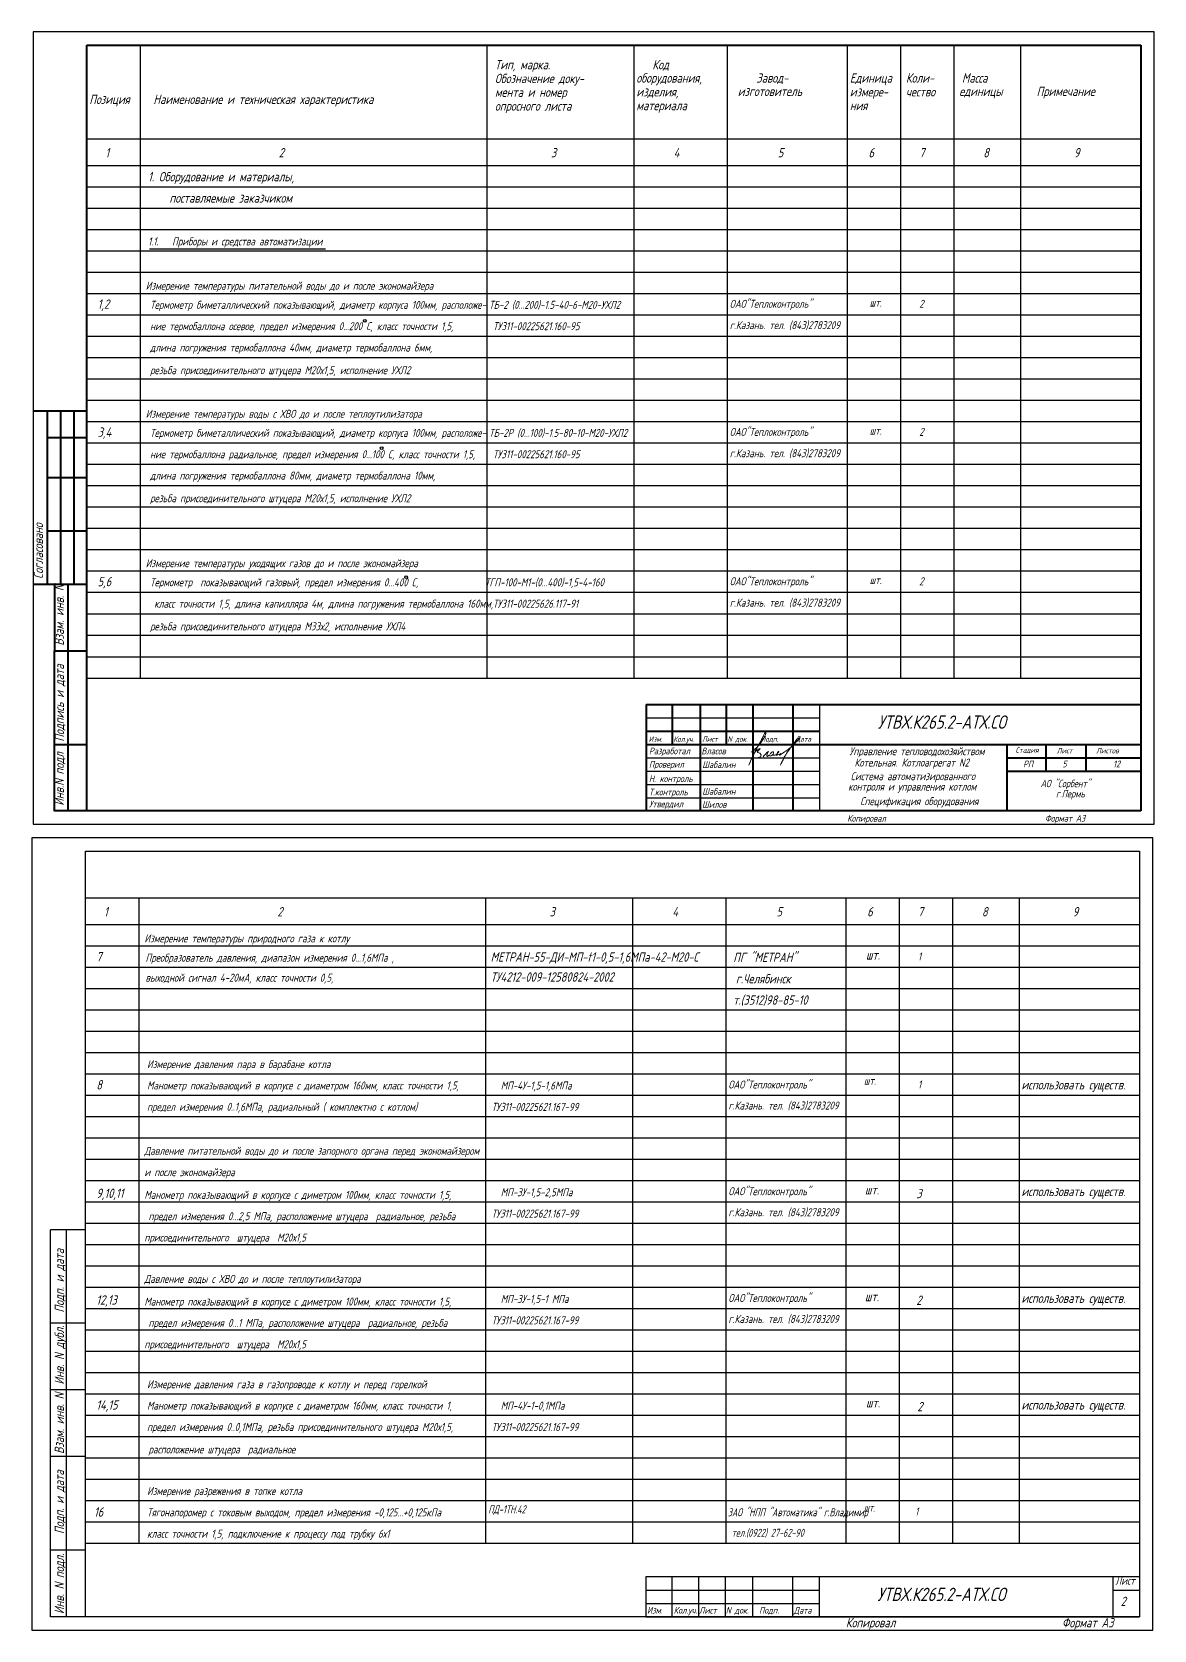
# Model space of a CAD drawing. Header units: millimetres. Extents: x -4 to 863, y -626 to 924.
# Drawn here: x 2 to 422, y 324 to 924 of the extents above; entities that cross this region are included whole.
import ezdxf

# ---------------------------------------------------------------- set-up
doc = ezdxf.new("R2010")
doc.units = ezdxf.units.MM
doc.layers.add('MAIN', color=7, linetype='Continuous', lineweight=50)
doc.layers.add('Текст', color=7, linetype='Continuous', lineweight=50)
doc.layers.add('TEXT', color=250, linetype='Continuous')
doc.layers.add('проводка', color=184, linetype='Continuous')
doc.styles.get("Standard").update_dxf_attribs({"font": '', "width": 0.8, "oblique": 15, "height": 3})
doc.styles.add('СТАНДАРТ', font='', dxfattribs={"oblique": 15, "height": 3.5})
doc.styles.get('Standard').set_extended_font_data('GOST type A')
doc.styles.get('СТАНДАРТ').set_extended_font_data('GOST type A')

# ---------------------------------------------------------------- blocks, each defined once
blk = doc.blocks.new('Власов')
at = {"layer": 'проводка', "lineweight": 18}
for points in [[(-0.58, 2.47), (1.27, 4.07), (2.73, 5.82), (3.82, 7.33), (4.64, 9.02), (4.84, 10.28), (4.04, 8.93), (3.16, 7.2), (1.39, 3.86), (0.52, 2.26), (-1.55, -2.37), (-0.72, -0.35), (0.34, 1.8), (1.73, 3.31), (2.62, 3.78), (2.31, 3.3), (1.91, 2.96), (1.61, 2.44), (2.21, 2.21), (2.85, 1.83), (2.99, 1.4), (2.77, 0.75), (2.36, 0.49), (2.18, 0.43), (2.07, 0.4), (1.98, 0.4)], [(3.73, 0.66), (4.37, 1.39), (4.91, 2.01), (5.22, 2.29), (5.78, 2.66), (5.59, 2.28), (5.16, 1.05), (5.19, 0.9), (5.7, 1.1), (6.25, 1.38), (6.27, 1.2), (6.3, 1.02), (7.02, 1.21), (7.63, 2.13), (7.63, 2.52), (6.76, 2.22), (6.42, 1.7)]]:
    blk.add_spline(points, degree=3, dxfattribs=at)
for points, knots in [([(9.73, 1.6), (9.73, 1.6), (10.28, 1.61), (10.33, 1.73), (10.3, 1.95), (10.1, 1.88), (9.94, 1.44), (9.82, 1.2), (10.65, 1.75), (14.06, 4.01), (14.83, 4.98), (18.2, 8.2), (16.58, 7.61), (15.42, 5.89), (12.84, 2.54), (12.14, 1.35), (11.17, -0.37), (10.2, -2.51), (10.72, -1.41), (10.96, -1), (11.17, -0.6), (11.31, -0.38), (11.4, -0.29)], [5.202172, 5.202172, 5.202172, 5.202172, 5.207482, 5.981017, 6.074049, 6.477149, 7.534813, 8.416864, 10.873297, 16.080912, 19.105162, 21.731982, 23.469351, 25.755203, 29.311429, 34.513333, 38.416271, 38.862024, 39.053994, 43.961574, 49.897464, 51.239132, 51.239132, 51.239132, 51.239132]), ([(7.53, 1.66), (7.5, 1.54), (7.54, 1.28), (8.01, 1.24), (8.83, 1.57), (9.1, 2.08), (9.9, 2.69), (9.43, 2.64), (9.3, 2.52), (9.14, 2.21), (9.04, 1.25), (8.71, 1.13), (8.92, 1.39), (9.3, 1.54), (9.6, 1.6)], [0, 0, 0, 0, 0.614094, 1.118723, 1.807789, 3.045572, 4.744461, 5.191863, 5.576495, 6.389957, 8.441618, 9.345517, 10.182193, 10.758393, 10.758393, 10.758393, 10.758393])]:
    blk.add_open_spline(points, degree=3, knots=knots, dxfattribs=at)

msp = doc.modelspace()

# ---------------------------------------------------------------- linework, layer by layer
at = {"color": 7}
for p, q in [((422, 923.5), (2, 923.5)), ((2, 923.5), (2, 626.5)), ((422, 626.5), (422, 923.5)), ((22, 631.5), (22, 918.5)), ((22, 918.5), (417, 918.5)), ((22, 918.5), (42, 918.5)), ((42, 918.5), (42, 681.25)), ((172, 918.5), (172, 681.25)), ((227, 918.5), (227, 865.5)), ((262, 918.5), (262, 865.5)), ((307, 918.5), (307, 681.25)), ((327, 918.5), (327, 681.25)), ((347, 918.5), (347, 681.25)), ((372, 918.5), (372, 681.25)), ((417, 918.5), (417, 631.5)), ((47, 896.5), (47, 896.5)), ((22, 883.5), (417, 883.5)), ((22, 873.5), (417, 873.5)), ((22, 865.5), (417, 865.5)), ((227, 865.5), (227, 681.25)), ((262, 865.5), (262, 681.25)), ((22, 857.5), (417, 857.5)), ((22, 849.5), (417, 849.5)), ((22, 841.5), (417, 841.5)), ((22, 833.5), (417, 833.5)), ((22, 825.5), (417, 825.5)), ((22, 817.5), (417, 817.5)), ((22, 809.5), (417, 809.5)), ((22, 801.5), (417, 801.5)), ((22, 793.5), (417, 793.5)), ((22, 785.5), (417, 785.5)), ((22, 777.5), (417, 777.5)), ((22, 769.5), (417, 769.5)), ((22, 761.5), (417, 761.5)), ((22, 753.5), (417, 753.5)), ((22, 745.5), (417, 745.5)), ((22, 737.5), (417, 737.5)), ((22, 729.5), (417, 729.5)), ((22, 721.5), (417, 721.5)), ((22, 713.5), (417, 713.5)), ((22, 705.38), (417, 705.38)), ((22, 697.38), (417, 697.38)), ((22, 689.25), (417, 689.25)), ((22, 681.25), (417, 681.25)), ((417, 631.5), (22, 631.5)), ((2, 626.5), (422, 626.5)), ((421.5, 621.5), (1.5, 621.5)), ((1.5, 621.5), (1.5, 324.5)), ((421.5, 324.5), (421.5, 621.5)), ((21.5, 599), (416.5, 599)), ((41.5, 599), (41.5, 357)), ((171.5, 599), (171.5, 357)), ((226.5, 599), (226.5, 357)), ((261.5, 599), (261.5, 357)), ((306.5, 599), (306.5, 357)), ((326.5, 599), (326.5, 357)), ((346.5, 599), (346.5, 357)), ((371.5, 599), (371.5, 357)), ((21.5, 589), (416.5, 589)), ((21.5, 581), (416.5, 581)), ((21.5, 573), (416.5, 573)), ((21.5, 565), (416.5, 565)), ((21.5, 557), (416.5, 557)), ((21.5, 549), (416.5, 549)), ((21.5, 541), (416.5, 541)), ((21.5, 533), (416.5, 533)), ((21.5, 525), (416.5, 525)), ((21.5, 517), (416.5, 517)), ((21.5, 509), (416.5, 509)), ((21.5, 501), (416.5, 501)), ((21.5, 493), (416.5, 493)), ((21.5, 485), (416.5, 485)), ((21.5, 477), (416.5, 477)), ((21.5, 469), (416.5, 469)), ((21.5, 461), (416.5, 461)), ((21.5, 453), (416.5, 453)), ((21.5, 445), (416.5, 445)), ((21.5, 437), (416.5, 437)), ((21.5, 429), (416.5, 429)), ((21.5, 421), (416.5, 421)), ((21.5, 413), (416.5, 413)), ((21.5, 405), (416.5, 405)), ((21.5, 397), (416.5, 397)), ((21.5, 389), (416.5, 389)), ((21.5, 381), (416.5, 381)), ((21.5, 373), (416.5, 373)), ((21.5, 365), (416.5, 365)), ((21.5, 357), (416.5, 357)), ((231.5, 339.5), (296.5, 339.5)), ((231.5, 329.5), (416.5, 329.5)), ((1.5, 324.5), (421.5, 324.5))]:
    msp.add_line(p, q, dxfattribs=at)
for p, q in [((2, 923.5), (2, 626.5)), ((422, 923.5), (2, 923.5)), ((422, 626.5), (422, 923.5)), ((2, 626.5), (422, 626.5))]:
    msp.add_line(p, q)
at = {"lineweight": 40}
for p, q in [((22, 631.5), (22, 918.5)), ((22, 918.5), (417, 918.5)), ((417, 918.5), (417, 631.5)), ((417, 631.5), (9.99, 631.5))]:
    msp.add_line(p, q, dxfattribs=at)
at = {"color": 0}
msp.add_line((45.52, 842.19), (111.56, 842.19), dxfattribs=at)
at = {"color": 0, "linetype": 'Continuous', "lineweight": 40}
for p, q in [((231.62, 671.45), (417, 671.45)), ((241.37, 671.45), (241.37, 656.45)), ((251.87, 671.45), (251.87, 631.45)), ((261.62, 671.45), (261.62, 656.45)), ((271.62, 671.45), (271.62, 631.45)), ((286.62, 671.45), (286.62, 631.45)), ((231.62, 661.45), (296.62, 661.45)), ((231.62, 656.45), (417, 656.45)), ((367, 646.45), (416.62, 646.45))]:
    msp.add_line(p, q, dxfattribs=at)
at = {"color": 0, "linetype": 'ByBlock', "lineweight": 40}
for p, q in [((231.62, 671.45), (231.62, 631.5)), ((367, 631.5), (367, 656.45)), ((381.62, 646.45), (381.62, 656.45)), ((396.62, 646.45), (396.62, 656.45)), ((367, 651.45), (417, 651.45))]:
    msp.add_line(p, q, dxfattribs=at)
at = {"color": 0, "linetype": 'Continuous'}
for p, q in [((296.68, 671.45), (296.68, 631.35)), ((231.62, 666.45), (296.62, 666.45)), ((231.62, 651.45), (296.62, 651.45)), ((231.62, 646.45), (296.62, 646.45)), ((231.62, 641.45), (296.62, 641.45)), ((231.62, 636.45), (296.62, 636.45))]:
    msp.add_line(p, q, dxfattribs=at)
at = {"color": 7, "lineweight": 30}
for p, q in [((21.5, 329.5), (21.5, 616.5)), ((21.5, 616.5), (416.5, 616.5)), ((416.5, 616.5), (416.5, 329.5)), ((21.5, 474.5), (8.5, 474.5)), ((8.5, 329.5), (8.5, 474.5)), ((14.5, 329.5), (14.5, 474.5)), ((21.5, 439.5), (8.5, 439.5)), ((21.5, 414.5), (8.5, 414.5)), ((21.5, 389.5), (8.5, 389.5)), ((21.5, 354.5), (8.5, 354.5)), ((231.5, 344.5), (231.5, 329.5)), ((416.5, 344.5), (231.5, 344.5)), ((241.25, 344.5), (241.25, 329.5)), ((251.25, 344.5), (251.25, 329.5)), ((261.25, 344.5), (261.25, 329.5)), ((271.5, 344.5), (271.5, 329.5)), ((286.5, 344.5), (286.5, 329.5)), ((296.5, 344.5), (296.5, 329.5)), ((406.5, 344.5), (406.5, 329.5)), ((406.5, 339.5), (416.5, 339.5)), ((21.5, 329.5), (8.5, 329.5)), ((416.5, 329.5), (21.5, 329.5)), ((231.5, 334.5), (296.5, 334.5))]:
    msp.add_line(p, q, dxfattribs=at)
at = {"color": 0}
for centre in [(126.26, 815.24), (132.56, 767.52), (141.69, 719.14)]:
    msp.add_circle(centre, 0.518, dxfattribs=at)
at = {"layer": 'MAIN', "color": 7, "linetype": 'Continuous', "lineweight": 40}
for p, q in [((1.99, 781.5), (21.99, 781.5)), ((7.18, 781.5), (7.18, 716.5)), ((12.18, 781.5), (12.18, 716.5)), ((17.18, 781.5), (17.18, 716.5)), ((7.18, 771.5), (21.99, 771.5)), ((7.18, 756.5), (21.99, 756.5)), ((7.18, 736.5), (21.99, 736.5)), ((1.99, 716.5), (21.99, 716.5)), ((9.99, 716.48), (9.99, 691.48)), ((14.99, 716.48), (14.99, 631.48)), ((9.99, 691.48), (21.99, 691.48)), ((9.99, 631.48), (9.99, 691.48)), ((9.99, 656.48), (21.99, 656.48))]:
    msp.add_line(p, q, dxfattribs=at)

# ---------------------------------------------------------------- block references
at = {"color": 0, "lineweight": 25}
msp.add_blockref('Власов', (271.73, 651.1, -10), dxfattribs=at)

# ---------------------------------------------------------------- texts
at = {"color": 7, "style": 'СТАНДАРТ', "oblique": 15}
for s, height, p in [('Тип, марка.', 3.5, (175, 909.5)), ('Код', 3.5, (234, 909.5)), ('Обозначение доку-', 3.5, (175, 904.33)), ('оборудования,', 3.5, (228, 904.5)), ('Завод-', 3.5, (273, 904.5)), ('Единица', 3.5, (308, 904.5)), ('Коли-', 3.5, (329, 904.5)), ('Масса', 3.5, (350, 904.5)), ('Позиция', 3.5, (23, 896.5)), ('Наименование и техническая характеристика', 3.5, (47, 896.5)), ('мента и номер', 3.5, (175, 899.17)), ('изделия,', 3.5, (228, 899.33)), ('изготовитель', 3.5, (266, 899.5)), ('измере-', 3.5, (308, 899.33)), ('чество', 3.5, (329, 899.33)), ('единицы', 3.5, (349, 899.5)), ('Примечание', 3.5, (378, 899.5)), ('опросного листа', 3.5, (175, 894)), ('материала', 3.5, (228, 894.17)), ('ния', 3.5, (308, 894.17)), ('1', 3.5, (29, 876.5)), ('2', 3.5, (94, 876.5)), ('3', 3.5, (196, 876.5)), ('4', 3.5, (242, 876.5)), ('5', 3.5, (281, 876.5)), ('6', 3.5, (315, 876.5)), ('7', 3.5, (334, 876.5)), ('8', 3.5, (358, 876.5)), ('9', 3.5, (392, 876.5)), ('1. Оборудование и материалы,', 3.5, (45, 867.5)), ('поставляемые заказчиком', 3.5, (53, 859.5)), ('1.1.', 3, (45, 843.5)), ('Приборы и средства автоматизации', 3, (54, 843.5)), ('Измерение температуры питательной воды до и после экономайзера', 3, (44.12, 826.88)), ('1,2', 3.5, (26.12, 819.75)), ('Термометр биметаллический показывающий, диаметр корпуса 100мм, расположе-', 3, (45.75, 819.72)), (' ТБ-2 (0...200)-1.5-40-6-М20-УХЛ2', 3, (171.25, 819.72)), ('ОАО"Теплоконтроль"', 3, (263, 820.1)), ('шт.', 3, (315.42, 820.55)), ('2', 3, (334, 820.1)), ('ние термобаллона осевое, предел измерения 0...200 С, класс точности 1,5,', 3, (45.75, 811.72)), ('ТУ311-00225621.160-95', 3, (174.25, 811.72)), ('г.Казань. тел. (843)2783209', 3, (263, 812.1)), ('длина погружения термобаллона 40мм, диаметр термобаллона 6мм,', 3, (45.75, 803.72)), ('резьба присоединительного штуцера М20х1,5, исполнение УХЛ2', 3, (45.75, 795.22)), ('Измерение температуры воды с ХВО до и после теплоутилизатора', 3, (44.12, 778.88)), ('3,4', 3.5, (26.12, 771.75)), ('Термометр биметаллический показывающий, диаметр корпуса 100мм, расположе-', 3, (45.75, 771.72)), (' ТБ-2Р (0...100)-1.5-80-10-М20-УХЛ2', 3, (171.25, 771.72)), ('ОАО"Теплоконтроль"', 3, (263, 772.1)), ('шт.', 3, (315.42, 772.55)), ('2', 3, (334, 772.1)), ('ние термобаллона радиальное, предел измерения 0...100 С, класс точности 1,5,', 3, (45.75, 763.72)), ('ТУ311-00225621.160-95', 3, (174.25, 763.72)), ('г.Казань. тел. (843)2783209', 3, (263, 764.1)), ('длина погружения термобаллона 80мм, диаметр термобаллона 10мм,', 3, (45.75, 755.72)), ('резьба присоединительного штуцера М20х1,5, исполнение УХЛ2', 3, (45.75, 747.22)), ('Измерение температуры уходящих газов до и после экономайзера', 3, (44.12, 722.88)), ('5,6', 3.5, (26.12, 715.75)), ('ТГП-100-М1-(0...400)-1,5-4-160', 3, (171.25, 715.72)), ('ОАО"Теплоконтроль"', 3, (263, 716.1)), ('2', 3, (334, 716.1)), ('Термометр  показывающий газовый, предел измерения 0...400 С,  ', 3, (45.75, 715.72)), ('шт.', 3, (315.42, 716.55)), (' класс точности 1,5, длина капилляра 4м, длина погружения термобаллона 160мм,', 3, (45.75, 707.72)), ('ТУ311-00225626.117-91', 3, (174.25, 707.72)), ('г.Казань. тел. (843)2783209', 3, (263, 708.1)), ('резьба присоединительного штуцера М33х2, исполнение УХЛ4', 3, (45.75, 699.22)), ('1', 3.5, (28.5, 592)), ('2', 3.5, (93.5, 592)), ('3', 3.5, (195.5, 592)), ('4', 3.5, (241.5, 592)), ('5', 3.5, (280.5, 592)), ('6', 3.5, (314.5, 592)), ('7', 3.5, (333.5, 592)), ('8', 3.5, (357.5, 592)), ('9', 3.5, (391.5, 592)), ('Измерение температуры природного газа к котлу', 3, (43.62, 582.25)), ('7', 3.5, (25.62, 575.12)), ('Преобразователь давления, диапазон измерения 0...1,6МПа , ', 3, (44.05, 575.01)), ('МЕТРАН-55-ДИ-МП-t1-0,5-1,6МПа-42-М20-С', 3.5, (173.38, 575.01)), ('ПГ "МЕТРАН"', 3.5, (264.3, 574.88)), ('шт.', 3.5, (314.04, 575.79)), ('1', 3, (333.5, 575.47)), ('выходной сигнал 4-20мА, класс точности 0,5, ', 3, (44.05, 567.51)), ('ТУ4212-009-12580824-2002', 3.5, (173.38, 567.52)), ('г.Челябинск ', 3.5, (265.3, 566.88)), ('т.(3512)98-85-10', 3.5, (264.3, 558.88)), ('Измерение давления пара в барабане котла', 3, (44.62, 535.12)), ('8', 3.5, (25.62, 527.12)), ('Манометр показывающий в корпусе с диаметром 160мм, класс точности 1,5,', 3, (44.62, 527.12)), ('МП-4У-1,5-1,6МПа', 3, (177.17, 527.1)), ('ОАО"Теплоконтроль"', 3, (262.5, 527.47)), ('шт.', 3, (313.25, 528.88)), ('1', 3, (333.5, 527.47)), ('использовать существ.', 3.5, (372.31, 527.13)), ('предел измерения 0..1,6МПа, радиальный ( комплектно с котлом)', 3, (44.62, 519.12)), ('ТУ311-00225621.167-99', 3, (173.75, 519.1)), ('г.Казань. тел. (843)2783209', 3, (262.5, 519.6)), ('Давление питательной воды до и после запорного органа перед экономайзером', 3, (43.62, 502.62)), ('и после экономайзера', 3, (43.62, 494.62)), ('9,10,11', 3.5, (25.62, 486.47)), ('Манометр показывающий в корпусе с диметром 100мм, класс точности 1,5, ', 3, (43.62, 486.12)), ('МП-3У-1,5-2,5МПа', 3, (177.17, 487.1)), ('ОАО"Теплоконтроль"', 3, (262.5, 487.47)), ('шт.', 3.5, (313.65, 487.76)), ('3', 3.5, (332.91, 486.36)), ('использовать существ.', 3.5, (372.31, 487.13)), (' предел измерения 0...2,5 МПа, расположение штуцера  радиальное, резьба ', 3, (43.62, 478.12)), ('ТУ311-00225621.167-99', 3, (173.75, 479.1)), ('г.Казань. тел. (843)2783209', 3, (262.5, 479.6)), ('присоединительного  штуцера  М20х1,5 ', 3, (43.62, 470.12)), ('Давление воды с ХВО до и после теплоутилизатора', 3, (43.62, 454.62)), ('12,13', 3.5, (25.62, 446.47)), ('МП-3У-1,5-1 МПа', 3, (177.17, 447.1)), ('ОАО"Теплоконтроль"', 3, (262.5, 447.47)), ('шт.', 3.5, (313.65, 447.76)), ('2', 3.5, (332.91, 446.36)), ('использовать существ.', 3.5, (372.31, 447.13)), ('Манометр показывающий в корпусе с диметром 100мм, класс точности 1,5, ', 3, (43.62, 446.12)), (' предел измерения 0...1 МПа, расположение штуцера  радиальное, резьба ', 3, (43.62, 438.12)), ('ТУ311-00225621.167-99', 3, (173.75, 439.1)), ('г.Казань. тел. (843)2783209', 3, (262.5, 439.6)), ('присоединительного  штуцера  М20х1,5 ', 3, (43.62, 430.12)), ('Измерение давления газа в газопроводе к котлу и перед горелкой', 3, (44.62, 415.12)), ('14,15', 3.5, (25.62, 407.12)), ('Манометр показывающий в корпусе с диаметром 160мм, класс точности 1,', 3, (44.62, 407.12)), ('МП-4У-1-0,1МПа', 3, (177.17, 407.1)), ('шт.', 3.5, (314.04, 407.92)), ('2', 3.5, (333.3, 406.52)), ('использовать существ.', 3.5, (372.31, 407.13)), ('предел измерения 0..0,1МПа, резьба присоединительного штуцера М20х1,5,', 3, (44.62, 399.12)), ('ТУ311-00225621.167-99', 3, (173.75, 399.1)), (' расположение штуцера  радиальное ', 3, (43.62, 390.71)), ('Измерение разрежения в топке котла', 3, (44.62, 375.12)), ('16', 3.5, (24.75, 367)), ('Тягонапоромер с токовым выходом, предел измерения -0,125...+0,125кПа ', 3, (44.62, 367.12)), ('класс точности 1,5, подключение к процессу под трубку 6х1', 3, (44.62, 359.12)), ('Лист', 3, (407.5, 341.5)), ('2', 3.5, (409.5, 333.5)), ('Копировал', 3.5, (306.5, 325.5)), ('Копировал', 3.5, (306.5, 325.5)), ('Формат A3', 3.5, (387.5, 325.5)), ('Формат A3', 3.5, (387.5, 325.5))]:
    msp.add_text(s, height=height, dxfattribs=at).set_placement(p)
at = {"color": 0, "linetype": 'Continuous', "oblique": 15}
for s, height, p in [('УТВХ.К265.2-АТХ.СО', 5, (318.47, 662.32)), ('Изм.', 2, (232.62, 657.45)), ('Кол.уч.', 2, (241.87, 657.45)), ('Лист', 2, (252.62, 657.45)), ('N док.', 2, (262.12, 657.45)), ('Подп.', 2, (274.62, 657.45)), ('Дата', 2, (287.62, 657.45)), ('Стадия', 2, (370.12, 653.36)), ('Лист', 2, (385.56, 653.1)), ('Листов ', 2, (400.32, 653.1)), ('АО "Сорбент"', 2.8, (379.46, 640.4)), ('г.Пермь', 2.8, (385.25, 636.56)), ('УТВХ.К265.2-АТХ.СО', 5, (318.29, 335.37))]:
    msp.add_text(s, height=height, dxfattribs=at).set_placement(p)
at = {"linetype": 'Continuous', "oblique": 15}
for s, p in [('Управление тепловодохозяйством', (307.86, 652.4)), ('Котельная. Котлоагрегат N2', (309.74, 648.15)), ('контроля и управления котлом', (307.35, 639.14)), ('Система автоматизированного ', (308.3, 643.04))]:
    msp.add_text(s, height=3, dxfattribs=at).set_placement(p)
at = {"style": 'СТАНДАРТ', "oblique": 15}
for s, p in [('Копировал', (307, 627.5)), ('Формат A3', (381.12, 627.5))]:
    msp.add_text(s, height=2.5, dxfattribs=at).set_placement(p)
at = {"color": 7, "style": 'СТАНДАРТ', "oblique": 15}
msp.add_text('Подп. и дата', height=3.5, rotation=90, dxfattribs=at).set_placement((13.5, 443.5))
at = {"color": 7, "lineweight": 30, "style": 'СТАНДАРТ', "oblique": 15}
for s, p in [('Инв. N дубл.', (13.5, 416.5)), ('Взам. инв. N', (13.5, 390.5)), ('Подп. и дата', (13.5, 360.5)), ('Инв. N подл.', (13.5, 330.5))]:
    msp.add_text(s, height=3.5, rotation=90, dxfattribs=at).set_placement(p)
at = {"oblique": 15, "width": 0.8}
for s, p in [('ПД-1ТН.42', (172.5, 368.25)), ('ЗАО "НПП "Автоматика" г.Владимир', (262.28, 367.14)), ('шт.', (313.25, 368.87)), ('1', (332.5, 367.46)), ('тел.(0922) 27-62-90', (263.72, 359.44))]:
    msp.add_text(s, height=3, dxfattribs=at).set_placement(p)
at = {"color": 0, "linetype": 'Continuous', "style": 'СТАНДАРТ', "oblique": 15}
for s, p in [('Изм.', (232, 330.67)), ('Кол.уч.', (242, 330.67)), ('Лист', (251.5, 330.67)), ('N док.', (261.5, 330.67)), ('Подп.', (274, 330.67)), ('Дата', (287, 330.67))]:
    msp.add_text(s, height=2.5, dxfattribs=at).set_placement(p)
at = {"layer": 'MAIN', "color": 7, "linetype": 'Continuous', "lineweight": -3, "style": 'СТАНДАРТ', "oblique": 15}
for s, p in [('Согласовано', (5.66, 718.5)), ('Взам. инв. N', (13.46, 693.48)), ('Подпись и дата', (13.51, 657.48)), ('Инв.N подл', (13.46, 633.48))]:
    msp.add_text(s, height=3.5, rotation=90, dxfattribs=at).set_placement(p)
msp.add_text('Спецификация оборудования', height=3, dxfattribs=at).set_placement((311.89, 633.68))
at = {"layer": 'TEXT', "color": 7, "linetype": 'Continuous', "lineweight": -3, "oblique": 15}
for s, p in [('Разработал', (232.72, 652.75)), ('Власов', (252.37, 652.71)), ('Проверил', (232.72, 647.75)), ('Шабалин', (252.69, 647.59)), ('Н. контроль', (232.72, 642.37)), ('Утвердил', (232.72, 632.87)), ('Т.контроль', (232.72, 637.37)), ('Шилов', (252.6, 632.69)), ('Шабалин', (252.69, 637.59))]:
    msp.add_text(s, height=2.5, dxfattribs=at).set_placement(p)
at = {"layer": 'Текст', "lineweight": -3, "oblique": 15}
for s, p in [('РП', (372.92, 647.88, 10)), ('5', (387.67, 647.88, 10)), ('12', (406.67, 647.88, 10))]:
    msp.add_text(s, height=2.5, dxfattribs=at).set_placement(p)

doc.saveas('drawing.dxf')
